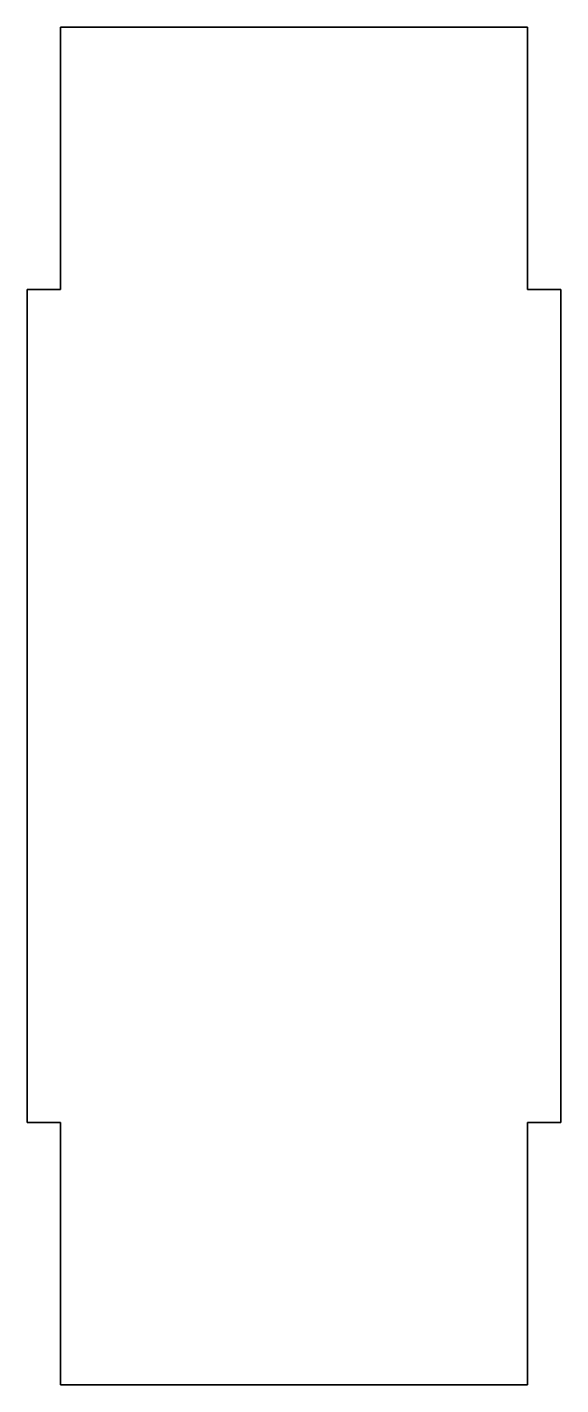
# Model space of a CAD drawing. Extents: x 208.9 to 240.9, y 156.5 to 238.
import ezdxf

# ---------------------------------------------------------------- set-up
doc = ezdxf.new("R2010")
doc.units = 0

msp = doc.modelspace()

# ---------------------------------------------------------------- linework, layer by layer
at = {"color": 7, "lineweight": 35}
for p, q in [((210.864975, 222.257095), (210.864975, 238.007095)), ((210.864975, 238.007095), (238.864975, 238.007095)), ((238.864975, 222.257095), (238.864975, 238.007095)), ((208.864975, 222.257095), (210.864975, 222.257095)), ((208.864975, 172.257095), (208.864975, 222.257095)), ((238.864975, 222.257095), (240.864975, 222.257095)), ((240.864975, 172.257095), (240.864975, 222.257095)), ((210.864975, 172.257095), (208.864975, 172.257095)), ((210.864975, 156.507095), (210.864975, 172.257095)), ((238.864975, 156.507095), (238.864975, 172.257095)), ((240.864975, 172.257095), (238.864975, 172.257095)), ((210.864975, 156.507095), (238.864975, 156.507095))]:
    msp.add_line(p, q, dxfattribs=at)

doc.saveas('drawing.dxf')
